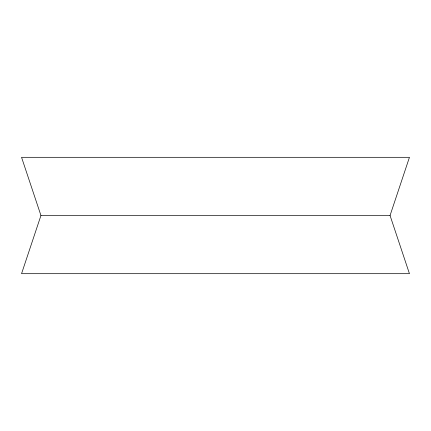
<?xml version="1.0" encoding="UTF-8"?>
<svg xmlns="http://www.w3.org/2000/svg" width="431" height="431" viewBox="0 0 431 431"><rect width="100%" height="100%" fill="white"/><g stroke="black" fill="none" stroke-linecap="round" stroke-linejoin="round"><path stroke-width="0.65" d="M40.945 215.5L21.55 273.685L409.45 273.685L390.055 215.5L409.45 157.315L21.55 157.315L40.945 215.5L390.055 215.5"/></g></svg>
